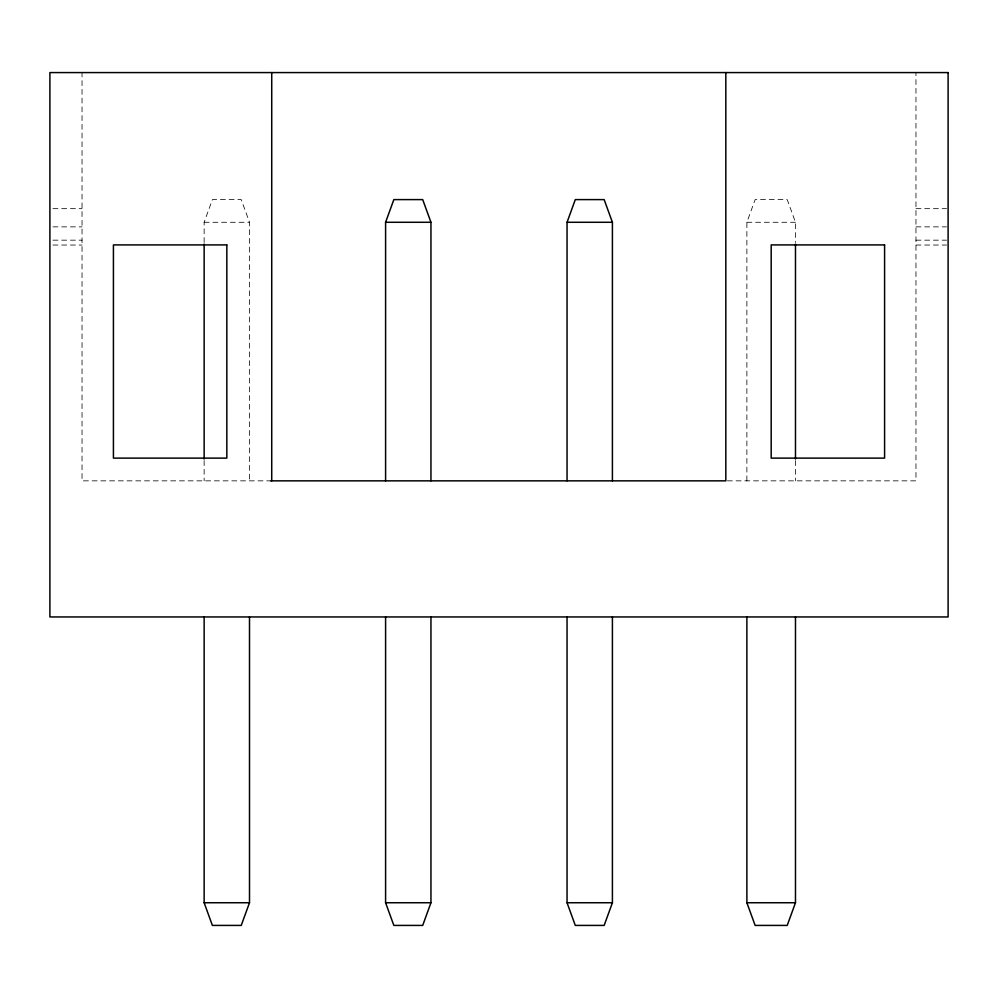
<?xml version="1.0" encoding="UTF-8"?>
<svg xmlns="http://www.w3.org/2000/svg" width="998" height="998" viewBox="0 0 998 998"><rect width="100%" height="100%" fill="white"/><g stroke="black" fill="none" stroke-linecap="round" stroke-linejoin="round"><path stroke-width="0.75" stroke-dasharray="4.99 3.74" d="M204.141 242.526L204.141 222.28L212.387 199.6L241.242 199.6L249.5 222.28L249.5 480.849M746.878 480.849L746.878 222.28L755.137 199.6L787.222 199.6L795.481 222.28L795.481 242.526M52.956 208.669L82.036 208.669M915.964 208.669L946.566 208.669M204.141 222.28L249.5 222.28M746.878 222.28L795.481 222.28M52.956 226.858L82.036 226.858M915.964 226.858L946.566 226.858M52.956 240.169L82.036 240.169M915.964 240.169L946.566 240.169M52.956 245.034L82.036 245.034M915.964 245.034L946.566 245.034M271.73 480.849L82.036 480.849L82.036 72.58M727.355 480.849L915.964 480.849L915.964 72.58M795.481 460.602L795.481 480.849M204.141 460.602L204.141 480.849"/><path stroke-width="1.5" d="M385.59 480.849L385.59 222.28L393.848 199.6L422.703 199.6L430.949 222.28L430.949 480.849M249.5 616.951L249.5 902.741L241.242 925.42L212.387 925.42L204.141 902.741L204.141 616.951M567.051 480.849L567.051 222.28L575.297 199.6L604.152 199.6L612.41 222.28L612.41 480.849M430.949 616.951L430.949 902.741L422.703 925.42L393.848 925.42L385.59 902.741L385.59 616.951M612.41 616.951L612.41 902.741L604.152 925.42L575.297 925.42L567.051 902.741L567.051 616.951M795.481 616.951L795.481 902.741L787.222 925.42L755.137 925.42L746.878 902.741L746.878 616.951M385.59 222.28L430.949 222.28M567.051 222.28L612.41 222.28M270.645 480.849L725.82 480.849L725.82 72.58M204.141 902.741L249.5 902.741M385.59 902.741L430.949 902.741M567.051 902.741L612.41 902.741M746.878 902.741L795.481 902.741M795.481 244.086L795.481 459.043M271.73 72.58L271.73 480.849M204.141 244.086L204.141 459.043M948.1 72.58L49.9 72.58L49.9 616.951L948.1 616.951L948.1 72.58M226.833 244.909L113.423 244.909L113.423 458.119L226.833 458.119L226.833 244.909M884.59 244.909L771.18 244.909L771.18 458.119L884.59 458.119L884.59 244.909"/></g></svg>
